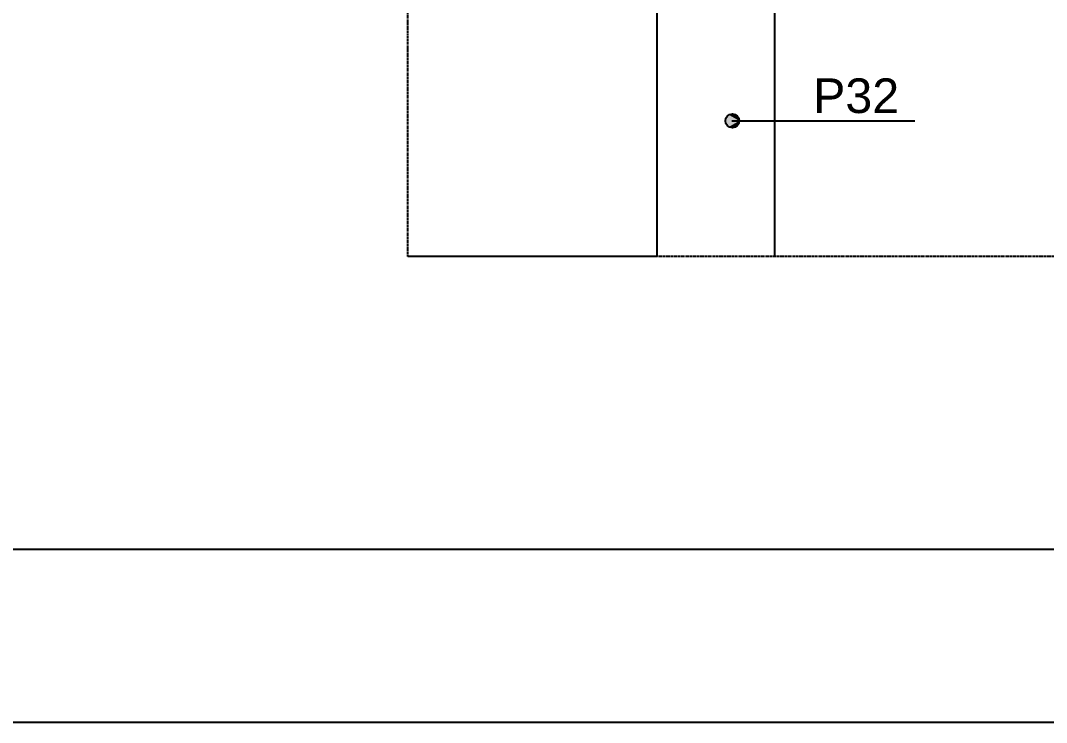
# Model space of a CAD drawing. Extents: x -1789 to 4156, y -3064 to 1391.
# Drawn here: x 513.9 to 810.1, y -3064 to -2861.3 of the extents above; entities that cross this region are included whole.
import ezdxf

# ---------------------------------------------------------------- set-up
doc = ezdxf.new("R2010")
doc.units = 0
doc.linetypes.add('ESTILO_TQS_0003', pattern=[0.92, 0.3, -0.15, 0.02, -0.15, 0.3])
for name, color, linetype in [('1', 1, 'CONTINUOUS'), ('2', 2, 'CONTINUOUS'), ('7', 7, 'CONTINUOUS'), ('8', 8, 'CONTINUOUS')]:
    doc.layers.add(name, color=color, linetype=linetype)
doc.styles.add('TQS_ARIAL', font='arial.ttf')

msp = doc.modelspace()

# ---------------------------------------------------------------- linework, layer by layer
at = {"layer": '1', "linetype": 'Continuous'}
msp.add_line((719.26445, -2890.2678), (772.10585, -2890.2678), dxfattribs=at)
msp.add_lwpolyline([(2306.3209, -3063.9885), (1381.3209, -3063.9885), (1381.3209, -3013.9885), (1381.3209, -3063.9885), (456.3209, -3063.9885), (456.3209, -3013.9885), (456.3209, -3063.9885), (-468.6791, -3063.9885), (-468.6791, -3013.9885), (-468.6791, -3063.9885), (-738.6791, -3063.9885), (-738.6791, -3013.9885), (-738.6791, -3063.9885), (-1788.6791, -3063.9885), (-1788.6791, -1578.9885), (-1663.6791, -1578.9885), (-1788.6791, -1578.9885), (-1788.6791, -93.9885), (-1663.6791, -93.9885), (-1788.6791, -93.9885), (-1788.6791, 1391.0115)], dxfattribs=at)
msp.add_circle((719.4346, -2890.2506), 2, dxfattribs=at)
for points in [[(721.4346, -2890.2506), (719.7819, -2888.281), (718.4346, -2888.51855)], [(721.4346, -2890.2506), (720.9667, -2888.96505), (719.7819, -2888.281)], [(721.4346, -2890.2506), (718.4346, -2888.51855), (717.5552, -2889.5666)], [(721.4346, -2890.2506), (717.5552, -2889.5666), (717.5552, -2890.93465)], [(721.4346, -2890.2506), (717.5552, -2890.93465), (718.4346, -2891.98265)], [(721.4346, -2890.2506), (718.4346, -2891.98265), (719.7819, -2892.22025)], [(721.4346, -2890.2506), (719.7819, -2892.22025), (720.9667, -2891.5362)], [(721.4346, -2890.2506), (720.9667, -2891.5362), (721.4346, -2890.2506)]]:
    msp.add_solid(points, dxfattribs=at)
at = {"layer": '2', "linetype": 'Continuous'}
for p, q in [((697.6215, -2851.0568), (697.6215, -2929.44445)), ((731.6215, -2851.0568), (731.6215, -2929.44445))]:
    msp.add_line(p, q, dxfattribs=at)
at = {"layer": '2', "linetype": 'ESTILO_TQS_0003'}
msp.add_lwpolyline([(625.76945, -2307.0568), (1710.5603, -2307.0568), (1710.5603, -2929.44445), (625.76945, -2929.44445), (625.76945, -2307.0568)], dxfattribs=at)
at = {"layer": '7', "linetype": 'Continuous'}
msp.add_lwpolyline([(-1663.6791, 1341.0115), (4106.3209, 1341.0115), (4106.3209, -3013.9885), (-1663.6791, -3013.9885), (-1663.6791, 1341.0115)], dxfattribs=at)
at = {"layer": '8', "linetype": 'Continuous'}
msp.add_line((697.6215, -2929.44445), (625.76945, -2929.44445), dxfattribs=at)

# ---------------------------------------------------------------- texts
at = {"layer": '2', "linetype": 'Continuous', "style": 'TQS_ARIAL'}
msp.add_text('P32', height=10, dxfattribs=at).set_placement((742.7518, -2887.98925))

doc.saveas('drawing.dxf')
